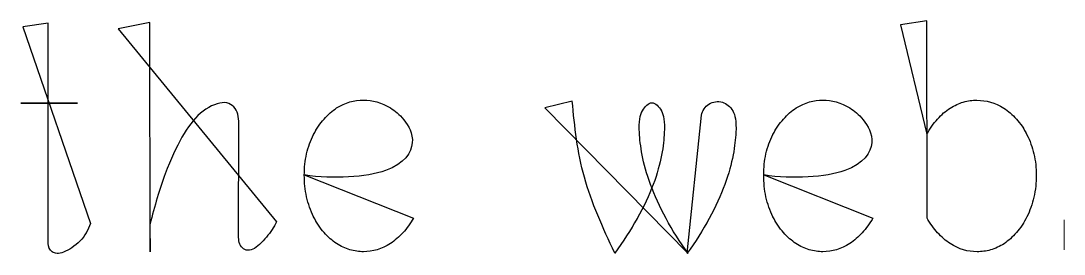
# Model space of a CAD drawing. Header units: centimetres. Extents: x -10 to 10, y -7.3 to 7.3.
# Drawn here: x -3.348 to -2.071, y 6.654 to 6.939 of the extents above; entities that cross this region are included whole.
import ezdxf

# ---------------------------------------------------------------- set-up
doc = ezdxf.new("R2010")
doc.units = ezdxf.units.CM
doc.header["$MEASUREMENT"] = 0
doc.layers.add('Layer 1', color=7, linetype='Continuous')

msp = doc.modelspace()

# ---------------------------------------------------------------- linework, layer by layer
at = {"layer": 'Layer 1', "color": 7}
for points, knots in [([(-3.22907, 6.92907), (-3.22907, 6.92907), (-3.1902, 6.93688), (-3.1902, 6.93688), (-3.1902, 6.93688), (-3.1902, 6.93688), (-3.19001, 6.65647), (-3.19001, 6.65647), (-3.19001, 6.65647), (-3.19001, 6.65647), (-3.1902, 6.68999), (-3.1902, 6.68999), (-3.1902, 6.68999), (-3.18467, 6.71208), (-3.17819, 6.73381), (-3.17152, 6.75172), (-3.17152, 6.75172), (-3.16485, 6.76982), (-3.158, 6.78411), (-3.15112, 6.79649), (-3.15112, 6.79649), (-3.14406, 6.80869), (-3.13702, 6.8184), (-3.12845, 6.82583), (-3.12845, 6.82583), (-3.11988, 6.83305), (-3.10961, 6.83803), (-3.10178, 6.83879), (-3.10178, 6.83879), (-3.09379, 6.83937), (-3.08826, 6.83575), (-3.08463, 6.82966), (-3.08463, 6.82966), (-3.08138, 6.82357), (-3.08138, 6.815), (-3.08138, 6.80699), (-3.08138, 6.80699), (-3.08138, 6.80699), (-3.08178, 6.6784), (-3.08178, 6.6784), (-3.08178, 6.6784), (-3.08178, 6.67268), (-3.08159, 6.66639), (-3.07834, 6.66239), (-3.07834, 6.66239), (-3.07511, 6.65858), (-3.06995, 6.65707), (-3.06445, 6.65953), (-3.06445, 6.65953), (-3.05892, 6.66181), (-3.05283, 6.66829), (-3.04768, 6.6744), (-3.04768, 6.6744), (-3.04253, 6.68051), (-3.03853, 6.6866), (-3.03511, 6.69308), (-3.03511, 6.69308), (-3.03511, 6.69308), (-3.22907, 6.92907), (-3.22907, 6.92907)], [0, 0, 0, 0, 0.0625, 0.0625, 0.0625, 0.0625, 0.125, 0.125, 0.125, 0.125, 0.1875, 0.1875, 0.1875, 0.1875, 0.25, 0.25, 0.25, 0.25, 0.3125, 0.3125, 0.3125, 0.3125, 0.375, 0.375, 0.375, 0.375, 0.4375, 0.4375, 0.4375, 0.4375, 0.5, 0.5, 0.5, 0.5, 0.5625, 0.5625, 0.5625, 0.5625, 0.625, 0.625, 0.625, 0.625, 0.6875, 0.6875, 0.6875, 0.6875, 0.75, 0.75, 0.75, 0.75, 0.8125, 0.8125, 0.8125, 0.8125, 0.875, 0.875, 0.875, 0.875, 1, 1, 1, 1]), ([(-2.27125, 6.93404), (-2.27125, 6.93404), (-2.23886, 6.9388), (-2.23886, 6.9388), (-2.23886, 6.9388), (-2.23886, 6.9388), (-2.23867, 6.69745), (-2.23867, 6.69745), (-2.23867, 6.69745), (-2.23505, 6.69097), (-2.23047, 6.68488), (-2.22571, 6.67972), (-2.22571, 6.67972), (-2.22113, 6.67459), (-2.216, 6.67001), (-2.21047, 6.66638), (-2.21047, 6.66638), (-2.19981, 6.65953), (-2.18856, 6.65646), (-2.1775, 6.65646), (-2.1775, 6.65646), (-2.172, 6.65646), (-2.16647, 6.65723), (-2.16094, 6.65874), (-2.16094, 6.65874), (-2.15522, 6.66046), (-2.14991, 6.66292), (-2.14438, 6.66636), (-2.14438, 6.66636), (-2.13904, 6.66998), (-2.13409, 6.67435), (-2.12933, 6.67988), (-2.12933, 6.67988), (-2.12436, 6.6852), (-2.11999, 6.69189), (-2.11637, 6.6993), (-2.11637, 6.6993), (-2.11275, 6.70652), (-2.11007, 6.71473), (-2.1078, 6.7233), (-2.1078, 6.7233), (-2.10589, 6.73206), (-2.10494, 6.741), (-2.10494, 6.75016), (-2.10494, 6.75016), (-2.10494, 6.75892), (-2.10589, 6.76768), (-2.1078, 6.77606), (-2.1078, 6.77606), (-2.11008, 6.78426), (-2.11256, 6.79244), (-2.11637, 6.79948), (-2.11637, 6.79948), (-2.11999, 6.80691), (-2.12436, 6.8134), (-2.12933, 6.81872), (-2.12933, 6.81872), (-2.13409, 6.82425), (-2.13925, 6.82862), (-2.14457, 6.83206), (-2.14457, 6.83206), (-2.15523, 6.83891), (-2.16666, 6.84177), (-2.17754, 6.84177), (-2.17754, 6.84177), (-2.18307, 6.84177), (-2.1886, 6.84121), (-2.19431, 6.83949), (-2.19431, 6.83949), (-2.19965, 6.83796), (-2.20516, 6.83549), (-2.2105, 6.83206), (-2.2105, 6.83206), (-2.21584, 6.82863), (-2.22116, 6.82425), (-2.22574, 6.81872), (-2.22574, 6.81872), (-2.23069, 6.81356), (-2.23527, 6.8071), (-2.23889, 6.80025), (-2.23889, 6.80025), (-2.23889, 6.80025), (-2.27125, 6.93404), (-2.27125, 6.93404)], [0, 0, 0, 0, 0.0454545, 0.0454545, 0.0454545, 0.0454545, 0.0909091, 0.0909091, 0.0909091, 0.0909091, 0.1363636, 0.1363636, 0.1363636, 0.1363636, 0.1818182, 0.1818182, 0.1818182, 0.1818182, 0.2272727, 0.2272727, 0.2272727, 0.2272727, 0.2727273, 0.2727273, 0.2727273, 0.2727273, 0.3181818, 0.3181818, 0.3181818, 0.3181818, 0.3636364, 0.3636364, 0.3636364, 0.3636364, 0.4090909, 0.4090909, 0.4090909, 0.4090909, 0.4545455, 0.4545455, 0.4545455, 0.4545455, 0.5, 0.5, 0.5, 0.5, 0.5454545, 0.5454545, 0.5454545, 0.5454545, 0.5909091, 0.5909091, 0.5909091, 0.5909091, 0.6363636, 0.6363636, 0.6363636, 0.6363636, 0.6818182, 0.6818182, 0.6818182, 0.6818182, 0.7272727, 0.7272727, 0.7272727, 0.7272727, 0.7727273, 0.7727273, 0.7727273, 0.7727273, 0.8181818, 0.8181818, 0.8181818, 0.8181818, 0.8636364, 0.8636364, 0.8636364, 0.8636364, 0.9090909, 0.9090909, 0.9090909, 0.9090909, 1, 1, 1, 1]), ([(-3.34604, 6.93155), (-3.34604, 6.93155), (-3.31479, 6.93613), (-3.31479, 6.93613), (-3.31479, 6.93613), (-3.31479, 6.93613), (-3.31479, 6.83802), (-3.31479, 6.83802), (-3.31479, 6.83802), (-3.31479, 6.83802), (-3.27897, 6.83802), (-3.27897, 6.83802), (-3.27897, 6.83802), (-3.27897, 6.83802), (-3.34832, 6.83802), (-3.34832, 6.83802), (-3.34832, 6.83802), (-3.34832, 6.83802), (-3.31479, 6.83802), (-3.31479, 6.83802), (-3.31479, 6.83802), (-3.31479, 6.83802), (-3.31479, 6.66638), (-3.31479, 6.66638), (-3.31479, 6.66638), (-3.31479, 6.66257), (-3.31326, 6.65876), (-3.31003, 6.65646), (-3.31003, 6.65646), (-3.3068, 6.65416), (-3.30204, 6.6536), (-3.29593, 6.65609), (-3.29593, 6.65609), (-3.28963, 6.65837), (-3.28201, 6.66352), (-3.27593, 6.66961), (-3.27593, 6.66961), (-3.26984, 6.67591), (-3.26585, 6.68313), (-3.26299, 6.69094), (-3.26299, 6.69094), (-3.26299, 6.69094), (-3.34604, 6.93155), (-3.34604, 6.93155)], [0, 0, 0, 0, 0.0833333, 0.0833333, 0.0833333, 0.0833333, 0.1666667, 0.1666667, 0.1666667, 0.1666667, 0.25, 0.25, 0.25, 0.25, 0.3333333, 0.3333333, 0.3333333, 0.3333333, 0.4166667, 0.4166667, 0.4166667, 0.4166667, 0.5, 0.5, 0.5, 0.5, 0.5833333, 0.5833333, 0.5833333, 0.5833333, 0.6666667, 0.6666667, 0.6666667, 0.6666667, 0.75, 0.75, 0.75, 0.75, 0.8333333, 0.8333333, 0.8333333, 0.8333333, 1, 1, 1, 1]), ([(-3.34604, 6.93155), (-3.34604, 6.93155), (-3.34604, 6.93155), (-3.34604, 6.93155), (-3.34604, 6.93155), (-3.34604, 6.93155), (-3.34604, 6.93155), (-3.34604, 6.93155)], [0, 0, 0, 0, 0.3333333, 0.3333333, 0.3333333, 0.3333333, 1, 1, 1, 1]), ([(-3.22907, 6.92907), (-3.22907, 6.92907), (-3.22907, 6.92907), (-3.22907, 6.92907), (-3.22907, 6.92907), (-3.22907, 6.92907), (-3.22907, 6.92907), (-3.22907, 6.92907)], [0, 0, 0, 0, 0.3333333, 0.3333333, 0.3333333, 0.3333333, 1, 1, 1, 1]), ([(-2.27125, 6.93404), (-2.27125, 6.93404), (-2.27125, 6.93404), (-2.27125, 6.93404), (-2.27125, 6.93404), (-2.27125, 6.93404), (-2.27125, 6.93404), (-2.27125, 6.93404)], [0, 0, 0, 0, 0.3333333, 0.3333333, 0.3333333, 0.3333333, 1, 1, 1, 1]), ([(-3.00123, 6.75039), (-2.96522, 6.74486), (-2.92561, 6.74753), (-2.9018, 6.75592), (-2.9018, 6.75592), (-2.87817, 6.76412), (-2.87018, 6.77783), (-2.86904, 6.78963), (-2.86904, 6.78963), (-2.8679, 6.80125), (-2.8738, 6.81077), (-2.87933, 6.81783), (-2.87933, 6.81783), (-2.88486, 6.82468), (-2.89036, 6.82889), (-2.89571, 6.8323), (-2.89571, 6.8323), (-2.90677, 6.83897), (-2.9178, 6.84201), (-2.92886, 6.84201), (-2.92886, 6.84201), (-2.93992, 6.84201), (-2.95095, 6.83897), (-2.96162, 6.8323), (-2.96162, 6.8323), (-2.96696, 6.82868), (-2.9721, 6.82431), (-2.97705, 6.81878), (-2.97705, 6.81878), (-2.982, 6.81344), (-2.98618, 6.80695), (-2.98999, 6.79973), (-2.98999, 6.79973), (-2.99361, 6.79267), (-2.99647, 6.78468), (-2.99838, 6.7761), (-2.99838, 6.7761), (-3.00029, 6.7679), (-3.00124, 6.75914), (-3.00124, 6.7502), (-3.00124, 6.7502), (-3.00124, 6.74126), (-3.00029, 6.73229), (-2.99838, 6.72353), (-2.99838, 6.72353), (-2.99647, 6.71496), (-2.99362, 6.70676), (-2.98999, 6.69935), (-2.98999, 6.69935), (-2.98618, 6.69192), (-2.982, 6.68543), (-2.97705, 6.67993), (-2.97705, 6.67993), (-2.97229, 6.6744), (-2.96713, 6.67001), (-2.96181, 6.66659), (-2.96181, 6.66659), (-2.95647, 6.66297), (-2.95094, 6.66069), (-2.94543, 6.65897), (-2.94543, 6.65897), (-2.9399, 6.65744), (-2.93419, 6.65648), (-2.92887, 6.65648), (-2.92887, 6.65648), (-2.91763, 6.65648), (-2.90638, 6.65973), (-2.89572, 6.66659), (-2.89572, 6.66659), (-2.89038, 6.67003), (-2.88543, 6.67458), (-2.88048, 6.67974), (-2.88048, 6.67974), (-2.87572, 6.68508), (-2.87133, 6.69117), (-2.86752, 6.69765), (-2.86752, 6.69765), (-2.86752, 6.69765), (-3.00123, 6.75039), (-3.00123, 6.75039)], [0, 0, 0, 0, 0.047619, 0.047619, 0.047619, 0.047619, 0.0952381, 0.0952381, 0.0952381, 0.0952381, 0.1428571, 0.1428571, 0.1428571, 0.1428571, 0.1904762, 0.1904762, 0.1904762, 0.1904762, 0.2380952, 0.2380952, 0.2380952, 0.2380952, 0.2857143, 0.2857143, 0.2857143, 0.2857143, 0.3333333, 0.3333333, 0.3333333, 0.3333333, 0.3809524, 0.3809524, 0.3809524, 0.3809524, 0.4285714, 0.4285714, 0.4285714, 0.4285714, 0.4761905, 0.4761905, 0.4761905, 0.4761905, 0.5238095, 0.5238095, 0.5238095, 0.5238095, 0.5714286, 0.5714286, 0.5714286, 0.5714286, 0.6190476, 0.6190476, 0.6190476, 0.6190476, 0.6666667, 0.6666667, 0.6666667, 0.6666667, 0.7142857, 0.7142857, 0.7142857, 0.7142857, 0.7619048, 0.7619048, 0.7619048, 0.7619048, 0.8095238, 0.8095238, 0.8095238, 0.8095238, 0.8571429, 0.8571429, 0.8571429, 0.8571429, 0.9047619, 0.9047619, 0.9047619, 0.9047619, 1, 1, 1, 1]), ([(-2.70691, 6.83249), (-2.70691, 6.83249), (-2.6732, 6.84069), (-2.6732, 6.84069), (-2.6732, 6.84069), (-2.67016, 6.80963), (-2.66693, 6.77841), (-2.65833, 6.74753), (-2.65833, 6.74753), (-2.64957, 6.71668), (-2.63566, 6.6858), (-2.62118, 6.65495), (-2.62118, 6.65495), (-2.60078, 6.6822), (-2.58403, 6.71247), (-2.57393, 6.73877), (-2.57393, 6.73877), (-2.56401, 6.76507), (-2.56118, 6.78735), (-2.56041, 6.80182), (-2.56041, 6.80182), (-2.55964, 6.81648), (-2.56118, 6.82333), (-2.56403, 6.82868), (-2.56403, 6.82868), (-2.56689, 6.83421), (-2.57125, 6.8386), (-2.57565, 6.8386), (-2.57565, 6.8386), (-2.57983, 6.8386), (-2.58422, 6.83421), (-2.58727, 6.82868), (-2.58727, 6.82868), (-2.59013, 6.82334), (-2.59166, 6.81648), (-2.59089, 6.80182), (-2.59089, 6.80182), (-2.59012, 6.78735), (-2.58708, 6.76504), (-2.57737, 6.73877), (-2.57737, 6.73877), (-2.56766, 6.71229), (-2.55147, 6.68199), (-2.53128, 6.65439), (-2.53128, 6.65439), (-2.53128, 6.65439), (-2.70691, 6.83249), (-2.70691, 6.83249)], [0, 0, 0, 0, 0.0769231, 0.0769231, 0.0769231, 0.0769231, 0.1538462, 0.1538462, 0.1538462, 0.1538462, 0.2307692, 0.2307692, 0.2307692, 0.2307692, 0.3076923, 0.3076923, 0.3076923, 0.3076923, 0.3846154, 0.3846154, 0.3846154, 0.3846154, 0.4615385, 0.4615385, 0.4615385, 0.4615385, 0.5384615, 0.5384615, 0.5384615, 0.5384615, 0.6153846, 0.6153846, 0.6153846, 0.6153846, 0.6923077, 0.6923077, 0.6923077, 0.6923077, 0.7692308, 0.7692308, 0.7692308, 0.7692308, 0.8461538, 0.8461538, 0.8461538, 0.8461538, 1, 1, 1, 1]), ([(-2.53223, 6.65456), (-2.5126, 6.68218), (-2.49603, 6.71248), (-2.48632, 6.73875), (-2.48632, 6.73875), (-2.47661, 6.76502), (-2.47357, 6.78751), (-2.4728, 6.8022), (-2.4728, 6.8022), (-2.47203, 6.81667), (-2.47357, 6.82353), (-2.47661, 6.82868), (-2.47661, 6.82868), (-2.47947, 6.83402), (-2.48404, 6.83783), (-2.48936, 6.83953), (-2.48936, 6.83953), (-2.4947, 6.84088), (-2.50098, 6.84011), (-2.50574, 6.83704), (-2.50574, 6.83704), (-2.5105, 6.83397), (-2.51394, 6.82905), (-2.51508, 6.82352), (-2.51508, 6.82352), (-2.51508, 6.82352), (-2.53223, 6.65456), (-2.53223, 6.65456)], [0, 0, 0, 0, 0.125, 0.125, 0.125, 0.125, 0.25, 0.25, 0.25, 0.25, 0.375, 0.375, 0.375, 0.375, 0.5, 0.5, 0.5, 0.5, 0.625, 0.625, 0.625, 0.625, 0.75, 0.75, 0.75, 0.75, 1, 1, 1, 1]), ([(-2.4387, 6.75039), (-2.40269, 6.74486), (-2.36308, 6.74753), (-2.33945, 6.75592), (-2.33945, 6.75592), (-2.31564, 6.76412), (-2.30765, 6.77783), (-2.30648, 6.78963), (-2.30648, 6.78963), (-2.30534, 6.80125), (-2.31106, 6.81077), (-2.31696, 6.81783), (-2.31696, 6.81783), (-2.3223, 6.82468), (-2.32783, 6.82889), (-2.33315, 6.8323), (-2.33315, 6.8323), (-2.34421, 6.83897), (-2.35545, 6.84201), (-2.3663, 6.84201), (-2.3663, 6.84201), (-2.37717, 6.84201), (-2.38839, 6.83897), (-2.39906, 6.8323), (-2.39906, 6.8323), (-2.4044, 6.82868), (-2.40954, 6.82431), (-2.41449, 6.81878), (-2.41449, 6.81878), (-2.41925, 6.81344), (-2.42364, 6.80695), (-2.42745, 6.79973), (-2.42745, 6.79973), (-2.43107, 6.79267), (-2.43393, 6.78468), (-2.43602, 6.7761), (-2.43602, 6.7761), (-2.43774, 6.7679), (-2.43869, 6.75914), (-2.43869, 6.7502), (-2.43869, 6.7502), (-2.43869, 6.74126), (-2.43774, 6.73229), (-2.43602, 6.72353), (-2.43602, 6.72353), (-2.43393, 6.71496), (-2.43107, 6.70676), (-2.42745, 6.69935), (-2.42745, 6.69935), (-2.42364, 6.69192), (-2.41925, 6.68543), (-2.41449, 6.67993), (-2.41449, 6.67993), (-2.40991, 6.6744), (-2.40457, 6.67001), (-2.39925, 6.66659), (-2.39925, 6.66659), (-2.39391, 6.66297), (-2.3884, 6.66069), (-2.38306, 6.65897), (-2.38306, 6.65897), (-2.37734, 6.65744), (-2.37163, 6.65648), (-2.36629, 6.65648), (-2.36629, 6.65648), (-2.35505, 6.65648), (-2.34401, 6.65973), (-2.33314, 6.66659), (-2.33314, 6.66659), (-2.32782, 6.67003), (-2.32266, 6.67458), (-2.31811, 6.67974), (-2.31811, 6.67974), (-2.31335, 6.68508), (-2.30896, 6.69117), (-2.30496, 6.69765), (-2.30496, 6.69765), (-2.30496, 6.69765), (-2.4387, 6.75039), (-2.4387, 6.75039)], [0, 0, 0, 0, 0.047619, 0.047619, 0.047619, 0.047619, 0.0952381, 0.0952381, 0.0952381, 0.0952381, 0.1428571, 0.1428571, 0.1428571, 0.1428571, 0.1904762, 0.1904762, 0.1904762, 0.1904762, 0.2380952, 0.2380952, 0.2380952, 0.2380952, 0.2857143, 0.2857143, 0.2857143, 0.2857143, 0.3333333, 0.3333333, 0.3333333, 0.3333333, 0.3809524, 0.3809524, 0.3809524, 0.3809524, 0.4285714, 0.4285714, 0.4285714, 0.4285714, 0.4761905, 0.4761905, 0.4761905, 0.4761905, 0.5238095, 0.5238095, 0.5238095, 0.5238095, 0.5714286, 0.5714286, 0.5714286, 0.5714286, 0.6190476, 0.6190476, 0.6190476, 0.6190476, 0.6666667, 0.6666667, 0.6666667, 0.6666667, 0.7142857, 0.7142857, 0.7142857, 0.7142857, 0.7619048, 0.7619048, 0.7619048, 0.7619048, 0.8095238, 0.8095238, 0.8095238, 0.8095238, 0.8571429, 0.8571429, 0.8571429, 0.8571429, 0.9047619, 0.9047619, 0.9047619, 0.9047619, 1, 1, 1, 1]), ([(-2.70691, 6.83249), (-2.70691, 6.83249), (-2.70691, 6.83249), (-2.70691, 6.83249), (-2.70691, 6.83249), (-2.70691, 6.83249), (-2.70691, 6.83249), (-2.70691, 6.83249)], [0, 0, 0, 0, 0.3333333, 0.3333333, 0.3333333, 0.3333333, 1, 1, 1, 1]), ([(-3.00123, 6.75039), (-3.00123, 6.75039), (-3.00123, 6.75039), (-3.00123, 6.75039), (-3.00123, 6.75039), (-3.00123, 6.75039), (-3.00123, 6.75039), (-3.00123, 6.75039)], [0, 0, 0, 0, 0.3333333, 0.3333333, 0.3333333, 0.3333333, 1, 1, 1, 1]), ([(-2.4387, 6.75039), (-2.4387, 6.75039), (-2.4387, 6.75039), (-2.4387, 6.75039), (-2.4387, 6.75039), (-2.4387, 6.75039), (-2.4387, 6.75039), (-2.4387, 6.75039)], [0, 0, 0, 0, 0.3333333, 0.3333333, 0.3333333, 0.3333333, 1, 1, 1, 1]), ([(-2.53223, 6.65456), (-2.53223, 6.65456), (-2.53223, 6.65456), (-2.53223, 6.65456), (-2.53223, 6.65456), (-2.53223, 6.65456), (-2.53223, 6.65456), (-2.53223, 6.65456)], [0, 0, 0, 0, 0.3333333, 0.3333333, 0.3333333, 0.3333333, 1, 1, 1, 1])]:
    msp.add_open_spline(points, degree=3, knots=knots, dxfattribs=at)
at = {"layer": 'Layer 1', "lineweight": 0}
for points, knots in [([(-3.22907, 6.92907), (-3.22907, 6.92907), (-3.1902, 6.93688), (-3.1902, 6.93688), (-3.1902, 6.93688), (-3.1902, 6.93688), (-3.19001, 6.65647), (-3.19001, 6.65647), (-3.19001, 6.65647), (-3.19001, 6.65647), (-3.1902, 6.68999), (-3.1902, 6.68999), (-3.1902, 6.68999), (-3.18467, 6.71208), (-3.17819, 6.73381), (-3.17152, 6.75172), (-3.17152, 6.75172), (-3.16485, 6.76982), (-3.158, 6.78411), (-3.15112, 6.79649), (-3.15112, 6.79649), (-3.14406, 6.80869), (-3.13702, 6.8184), (-3.12845, 6.82583), (-3.12845, 6.82583), (-3.11988, 6.83305), (-3.10961, 6.83803), (-3.10178, 6.83879), (-3.10178, 6.83879), (-3.09379, 6.83937), (-3.08826, 6.83575), (-3.08463, 6.82966), (-3.08463, 6.82966), (-3.08138, 6.82357), (-3.08138, 6.815), (-3.08138, 6.80699), (-3.08138, 6.80699), (-3.08138, 6.80699), (-3.08178, 6.6784), (-3.08178, 6.6784), (-3.08178, 6.6784), (-3.08178, 6.67268), (-3.08159, 6.66639), (-3.07834, 6.66239), (-3.07834, 6.66239), (-3.07511, 6.65858), (-3.06995, 6.65707), (-3.06445, 6.65953), (-3.06445, 6.65953), (-3.05892, 6.66181), (-3.05283, 6.66829), (-3.04768, 6.6744), (-3.04768, 6.6744), (-3.04253, 6.68051), (-3.03853, 6.6866), (-3.03511, 6.69308)], [0, 0, 0, 0, 0.0666667, 0.0666667, 0.0666667, 0.0666667, 0.1333333, 0.1333333, 0.1333333, 0.1333333, 0.2, 0.2, 0.2, 0.2, 0.2666667, 0.2666667, 0.2666667, 0.2666667, 0.3333333, 0.3333333, 0.3333333, 0.3333333, 0.4, 0.4, 0.4, 0.4, 0.4666667, 0.4666667, 0.4666667, 0.4666667, 0.5333333, 0.5333333, 0.5333333, 0.5333333, 0.6, 0.6, 0.6, 0.6, 0.6666667, 0.6666667, 0.6666667, 0.6666667, 0.7333333, 0.7333333, 0.7333333, 0.7333333, 0.8, 0.8, 0.8, 0.8, 0.8666667, 0.8666667, 0.8666667, 0.8666667, 1, 1, 1, 1]), ([(-2.27125, 6.93404), (-2.27125, 6.93404), (-2.23886, 6.9388), (-2.23886, 6.9388), (-2.23886, 6.9388), (-2.23886, 6.9388), (-2.23867, 6.69745), (-2.23867, 6.69745), (-2.23867, 6.69745), (-2.23505, 6.69097), (-2.23047, 6.68488), (-2.22571, 6.67972), (-2.22571, 6.67972), (-2.22113, 6.67459), (-2.216, 6.67001), (-2.21047, 6.66638), (-2.21047, 6.66638), (-2.19981, 6.65953), (-2.18856, 6.65646), (-2.1775, 6.65646), (-2.1775, 6.65646), (-2.172, 6.65646), (-2.16647, 6.65723), (-2.16094, 6.65874), (-2.16094, 6.65874), (-2.15522, 6.66046), (-2.14991, 6.66292), (-2.14438, 6.66636), (-2.14438, 6.66636), (-2.13904, 6.66998), (-2.13409, 6.67435), (-2.12933, 6.67988), (-2.12933, 6.67988), (-2.12436, 6.6852), (-2.11999, 6.69189), (-2.11637, 6.6993), (-2.11637, 6.6993), (-2.11275, 6.70652), (-2.11007, 6.71473), (-2.1078, 6.7233), (-2.1078, 6.7233), (-2.10589, 6.73206), (-2.10494, 6.741), (-2.10494, 6.75016), (-2.10494, 6.75016), (-2.10494, 6.75892), (-2.10589, 6.76768), (-2.1078, 6.77606), (-2.1078, 6.77606), (-2.11008, 6.78426), (-2.11256, 6.79244), (-2.11637, 6.79948), (-2.11637, 6.79948), (-2.11999, 6.80691), (-2.12436, 6.8134), (-2.12933, 6.81872), (-2.12933, 6.81872), (-2.13409, 6.82425), (-2.13925, 6.82862), (-2.14457, 6.83206), (-2.14457, 6.83206), (-2.15523, 6.83891), (-2.16666, 6.84177), (-2.17754, 6.84177), (-2.17754, 6.84177), (-2.18307, 6.84177), (-2.1886, 6.84121), (-2.19431, 6.83949), (-2.19431, 6.83949), (-2.19965, 6.83796), (-2.20516, 6.83549), (-2.2105, 6.83206), (-2.2105, 6.83206), (-2.21584, 6.82863), (-2.22116, 6.82425), (-2.22574, 6.81872), (-2.22574, 6.81872), (-2.23069, 6.81356), (-2.23527, 6.8071), (-2.23889, 6.80025)], [0, 0, 0, 0, 0.047619, 0.047619, 0.047619, 0.047619, 0.0952381, 0.0952381, 0.0952381, 0.0952381, 0.1428571, 0.1428571, 0.1428571, 0.1428571, 0.1904762, 0.1904762, 0.1904762, 0.1904762, 0.2380952, 0.2380952, 0.2380952, 0.2380952, 0.2857143, 0.2857143, 0.2857143, 0.2857143, 0.3333333, 0.3333333, 0.3333333, 0.3333333, 0.3809524, 0.3809524, 0.3809524, 0.3809524, 0.4285714, 0.4285714, 0.4285714, 0.4285714, 0.4761905, 0.4761905, 0.4761905, 0.4761905, 0.5238095, 0.5238095, 0.5238095, 0.5238095, 0.5714286, 0.5714286, 0.5714286, 0.5714286, 0.6190476, 0.6190476, 0.6190476, 0.6190476, 0.6666667, 0.6666667, 0.6666667, 0.6666667, 0.7142857, 0.7142857, 0.7142857, 0.7142857, 0.7619048, 0.7619048, 0.7619048, 0.7619048, 0.8095238, 0.8095238, 0.8095238, 0.8095238, 0.8571429, 0.8571429, 0.8571429, 0.8571429, 0.9047619, 0.9047619, 0.9047619, 0.9047619, 1, 1, 1, 1]), ([(-3.34604, 6.93155), (-3.34604, 6.93155), (-3.31479, 6.93613), (-3.31479, 6.93613), (-3.31479, 6.93613), (-3.31479, 6.93613), (-3.31479, 6.83802), (-3.31479, 6.83802), (-3.31479, 6.83802), (-3.31479, 6.83802), (-3.27897, 6.83802), (-3.27897, 6.83802), (-3.27897, 6.83802), (-3.27897, 6.83802), (-3.34832, 6.83802), (-3.34832, 6.83802), (-3.34832, 6.83802), (-3.34832, 6.83802), (-3.31479, 6.83802), (-3.31479, 6.83802), (-3.31479, 6.83802), (-3.31479, 6.83802), (-3.31479, 6.66638), (-3.31479, 6.66638), (-3.31479, 6.66638), (-3.31479, 6.66257), (-3.31326, 6.65876), (-3.31003, 6.65646), (-3.31003, 6.65646), (-3.3068, 6.65416), (-3.30204, 6.6536), (-3.29593, 6.65609), (-3.29593, 6.65609), (-3.28963, 6.65837), (-3.28201, 6.66352), (-3.27593, 6.66961), (-3.27593, 6.66961), (-3.26984, 6.67591), (-3.26585, 6.68313), (-3.26299, 6.69094)], [0, 0, 0, 0, 0.0909091, 0.0909091, 0.0909091, 0.0909091, 0.1818182, 0.1818182, 0.1818182, 0.1818182, 0.2727273, 0.2727273, 0.2727273, 0.2727273, 0.3636364, 0.3636364, 0.3636364, 0.3636364, 0.4545455, 0.4545455, 0.4545455, 0.4545455, 0.5454545, 0.5454545, 0.5454545, 0.5454545, 0.6363636, 0.6363636, 0.6363636, 0.6363636, 0.7272727, 0.7272727, 0.7272727, 0.7272727, 0.8181818, 0.8181818, 0.8181818, 0.8181818, 1, 1, 1, 1]), ([(-3.34604, 6.93155), (-3.34604, 6.93155), (-3.34604, 6.93155), (-3.34604, 6.93155), (-3.34604, 6.93155), (-3.34604, 6.93155), (-3.34604, 6.93155), (-3.34604, 6.93155)], [0, 0, 0, 0, 0.3333333, 0.3333333, 0.3333333, 0.3333333, 1, 1, 1, 1]), ([(-3.22907, 6.92907), (-3.22907, 6.92907), (-3.22907, 6.92907), (-3.22907, 6.92907), (-3.22907, 6.92907), (-3.22907, 6.92907), (-3.22907, 6.92907), (-3.22907, 6.92907)], [0, 0, 0, 0, 0.3333333, 0.3333333, 0.3333333, 0.3333333, 1, 1, 1, 1]), ([(-2.27125, 6.93404), (-2.27125, 6.93404), (-2.27125, 6.93404), (-2.27125, 6.93404), (-2.27125, 6.93404), (-2.27125, 6.93404), (-2.27125, 6.93404), (-2.27125, 6.93404)], [0, 0, 0, 0, 0.3333333, 0.3333333, 0.3333333, 0.3333333, 1, 1, 1, 1]), ([(-3.00123, 6.75039), (-2.96522, 6.74486), (-2.92561, 6.74753), (-2.9018, 6.75592), (-2.9018, 6.75592), (-2.87817, 6.76412), (-2.87018, 6.77783), (-2.86904, 6.78963), (-2.86904, 6.78963), (-2.8679, 6.80125), (-2.8738, 6.81077), (-2.87933, 6.81783), (-2.87933, 6.81783), (-2.88486, 6.82468), (-2.89036, 6.82889), (-2.89571, 6.8323), (-2.89571, 6.8323), (-2.90677, 6.83897), (-2.9178, 6.84201), (-2.92886, 6.84201), (-2.92886, 6.84201), (-2.93992, 6.84201), (-2.95095, 6.83897), (-2.96162, 6.8323), (-2.96162, 6.8323), (-2.96696, 6.82868), (-2.9721, 6.82431), (-2.97705, 6.81878), (-2.97705, 6.81878), (-2.982, 6.81344), (-2.98618, 6.80695), (-2.98999, 6.79973), (-2.98999, 6.79973), (-2.99361, 6.79267), (-2.99647, 6.78468), (-2.99838, 6.7761), (-2.99838, 6.7761), (-3.00029, 6.7679), (-3.00124, 6.75914), (-3.00124, 6.7502), (-3.00124, 6.7502), (-3.00124, 6.74126), (-3.00029, 6.73229), (-2.99838, 6.72353), (-2.99838, 6.72353), (-2.99647, 6.71496), (-2.99362, 6.70676), (-2.98999, 6.69935), (-2.98999, 6.69935), (-2.98618, 6.69192), (-2.982, 6.68543), (-2.97705, 6.67993), (-2.97705, 6.67993), (-2.97229, 6.6744), (-2.96713, 6.67001), (-2.96181, 6.66659), (-2.96181, 6.66659), (-2.95647, 6.66297), (-2.95094, 6.66069), (-2.94543, 6.65897), (-2.94543, 6.65897), (-2.9399, 6.65744), (-2.93419, 6.65648), (-2.92887, 6.65648), (-2.92887, 6.65648), (-2.91763, 6.65648), (-2.90638, 6.65973), (-2.89572, 6.66659), (-2.89572, 6.66659), (-2.89038, 6.67003), (-2.88543, 6.67458), (-2.88048, 6.67974), (-2.88048, 6.67974), (-2.87572, 6.68508), (-2.87133, 6.69117), (-2.86752, 6.69765)], [0, 0, 0, 0, 0.05, 0.05, 0.05, 0.05, 0.1, 0.1, 0.1, 0.1, 0.15, 0.15, 0.15, 0.15, 0.2, 0.2, 0.2, 0.2, 0.25, 0.25, 0.25, 0.25, 0.3, 0.3, 0.3, 0.3, 0.35, 0.35, 0.35, 0.35, 0.4, 0.4, 0.4, 0.4, 0.45, 0.45, 0.45, 0.45, 0.5, 0.5, 0.5, 0.5, 0.55, 0.55, 0.55, 0.55, 0.6, 0.6, 0.6, 0.6, 0.65, 0.65, 0.65, 0.65, 0.7, 0.7, 0.7, 0.7, 0.75, 0.75, 0.75, 0.75, 0.8, 0.8, 0.8, 0.8, 0.85, 0.85, 0.85, 0.85, 0.9, 0.9, 0.9, 0.9, 1, 1, 1, 1]), ([(-2.70691, 6.83249), (-2.70691, 6.83249), (-2.6732, 6.84069), (-2.6732, 6.84069), (-2.6732, 6.84069), (-2.67016, 6.80963), (-2.66693, 6.77841), (-2.65833, 6.74753), (-2.65833, 6.74753), (-2.64957, 6.71668), (-2.63566, 6.6858), (-2.62118, 6.65495), (-2.62118, 6.65495), (-2.60078, 6.6822), (-2.58403, 6.71247), (-2.57393, 6.73877), (-2.57393, 6.73877), (-2.56401, 6.76507), (-2.56118, 6.78735), (-2.56041, 6.80182), (-2.56041, 6.80182), (-2.55964, 6.81648), (-2.56118, 6.82333), (-2.56403, 6.82868), (-2.56403, 6.82868), (-2.56689, 6.83421), (-2.57125, 6.8386), (-2.57565, 6.8386), (-2.57565, 6.8386), (-2.57983, 6.8386), (-2.58422, 6.83421), (-2.58727, 6.82868), (-2.58727, 6.82868), (-2.59013, 6.82334), (-2.59166, 6.81648), (-2.59089, 6.80182), (-2.59089, 6.80182), (-2.59012, 6.78735), (-2.58708, 6.76504), (-2.57737, 6.73877), (-2.57737, 6.73877), (-2.56766, 6.71229), (-2.55147, 6.68199), (-2.53128, 6.65439)], [0, 0, 0, 0, 0.0833333, 0.0833333, 0.0833333, 0.0833333, 0.1666667, 0.1666667, 0.1666667, 0.1666667, 0.25, 0.25, 0.25, 0.25, 0.3333333, 0.3333333, 0.3333333, 0.3333333, 0.4166667, 0.4166667, 0.4166667, 0.4166667, 0.5, 0.5, 0.5, 0.5, 0.5833333, 0.5833333, 0.5833333, 0.5833333, 0.6666667, 0.6666667, 0.6666667, 0.6666667, 0.75, 0.75, 0.75, 0.75, 0.8333333, 0.8333333, 0.8333333, 0.8333333, 1, 1, 1, 1]), ([(-2.53223, 6.65456), (-2.5126, 6.68218), (-2.49603, 6.71248), (-2.48632, 6.73875), (-2.48632, 6.73875), (-2.47661, 6.76502), (-2.47357, 6.78751), (-2.4728, 6.8022), (-2.4728, 6.8022), (-2.47203, 6.81667), (-2.47357, 6.82353), (-2.47661, 6.82868), (-2.47661, 6.82868), (-2.47947, 6.83402), (-2.48404, 6.83783), (-2.48936, 6.83953), (-2.48936, 6.83953), (-2.4947, 6.84088), (-2.50098, 6.84011), (-2.50574, 6.83704), (-2.50574, 6.83704), (-2.5105, 6.83397), (-2.51394, 6.82905), (-2.51508, 6.82352)], [0, 0, 0, 0, 0.1428571, 0.1428571, 0.1428571, 0.1428571, 0.2857143, 0.2857143, 0.2857143, 0.2857143, 0.4285714, 0.4285714, 0.4285714, 0.4285714, 0.5714286, 0.5714286, 0.5714286, 0.5714286, 0.7142857, 0.7142857, 0.7142857, 0.7142857, 1, 1, 1, 1]), ([(-2.4387, 6.75039), (-2.40269, 6.74486), (-2.36308, 6.74753), (-2.33945, 6.75592), (-2.33945, 6.75592), (-2.31564, 6.76412), (-2.30765, 6.77783), (-2.30648, 6.78963), (-2.30648, 6.78963), (-2.30534, 6.80125), (-2.31106, 6.81077), (-2.31696, 6.81783), (-2.31696, 6.81783), (-2.3223, 6.82468), (-2.32783, 6.82889), (-2.33315, 6.8323), (-2.33315, 6.8323), (-2.34421, 6.83897), (-2.35545, 6.84201), (-2.3663, 6.84201), (-2.3663, 6.84201), (-2.37717, 6.84201), (-2.38839, 6.83897), (-2.39906, 6.8323), (-2.39906, 6.8323), (-2.4044, 6.82868), (-2.40954, 6.82431), (-2.41449, 6.81878), (-2.41449, 6.81878), (-2.41925, 6.81344), (-2.42364, 6.80695), (-2.42745, 6.79973), (-2.42745, 6.79973), (-2.43107, 6.79267), (-2.43393, 6.78468), (-2.43602, 6.7761), (-2.43602, 6.7761), (-2.43774, 6.7679), (-2.43869, 6.75914), (-2.43869, 6.7502), (-2.43869, 6.7502), (-2.43869, 6.74126), (-2.43774, 6.73229), (-2.43602, 6.72353), (-2.43602, 6.72353), (-2.43393, 6.71496), (-2.43107, 6.70676), (-2.42745, 6.69935), (-2.42745, 6.69935), (-2.42364, 6.69192), (-2.41925, 6.68543), (-2.41449, 6.67993), (-2.41449, 6.67993), (-2.40991, 6.6744), (-2.40457, 6.67001), (-2.39925, 6.66659), (-2.39925, 6.66659), (-2.39391, 6.66297), (-2.3884, 6.66069), (-2.38306, 6.65897), (-2.38306, 6.65897), (-2.37734, 6.65744), (-2.37163, 6.65648), (-2.36629, 6.65648), (-2.36629, 6.65648), (-2.35505, 6.65648), (-2.34401, 6.65973), (-2.33314, 6.66659), (-2.33314, 6.66659), (-2.32782, 6.67003), (-2.32266, 6.67458), (-2.31811, 6.67974), (-2.31811, 6.67974), (-2.31335, 6.68508), (-2.30896, 6.69117), (-2.30496, 6.69765)], [0, 0, 0, 0, 0.05, 0.05, 0.05, 0.05, 0.1, 0.1, 0.1, 0.1, 0.15, 0.15, 0.15, 0.15, 0.2, 0.2, 0.2, 0.2, 0.25, 0.25, 0.25, 0.25, 0.3, 0.3, 0.3, 0.3, 0.35, 0.35, 0.35, 0.35, 0.4, 0.4, 0.4, 0.4, 0.45, 0.45, 0.45, 0.45, 0.5, 0.5, 0.5, 0.5, 0.55, 0.55, 0.55, 0.55, 0.6, 0.6, 0.6, 0.6, 0.65, 0.65, 0.65, 0.65, 0.7, 0.7, 0.7, 0.7, 0.75, 0.75, 0.75, 0.75, 0.8, 0.8, 0.8, 0.8, 0.85, 0.85, 0.85, 0.85, 0.9, 0.9, 0.9, 0.9, 1, 1, 1, 1]), ([(-2.70691, 6.83249), (-2.70691, 6.83249), (-2.70691, 6.83249), (-2.70691, 6.83249), (-2.70691, 6.83249), (-2.70691, 6.83249), (-2.70691, 6.83249), (-2.70691, 6.83249)], [0, 0, 0, 0, 0.3333333, 0.3333333, 0.3333333, 0.3333333, 1, 1, 1, 1]), ([(-3.00123, 6.75039), (-3.00123, 6.75039), (-3.00123, 6.75039), (-3.00123, 6.75039), (-3.00123, 6.75039), (-3.00123, 6.75039), (-3.00123, 6.75039), (-3.00123, 6.75039)], [0, 0, 0, 0, 0.3333333, 0.3333333, 0.3333333, 0.3333333, 1, 1, 1, 1]), ([(-2.4387, 6.75039), (-2.4387, 6.75039), (-2.4387, 6.75039), (-2.4387, 6.75039), (-2.4387, 6.75039), (-2.4387, 6.75039), (-2.4387, 6.75039), (-2.4387, 6.75039)], [0, 0, 0, 0, 0.3333333, 0.3333333, 0.3333333, 0.3333333, 1, 1, 1, 1]), ([(-2.53223, 6.65456), (-2.53223, 6.65456), (-2.53223, 6.65456), (-2.53223, 6.65456), (-2.53223, 6.65456), (-2.53223, 6.65456), (-2.53223, 6.65456), (-2.53223, 6.65456)], [0, 0, 0, 0, 0.3333333, 0.3333333, 0.3333333, 0.3333333, 1, 1, 1, 1])]:
    msp.add_open_spline(points, degree=3, knots=knots, dxfattribs=at)
at = {"layer": 'Layer 1', "color": 7, "lineweight": 0}
msp.add_open_spline([(-2.07083, 6.69552), (-2.07083, 6.69552), (-2.07083, 6.65874), (-2.07083, 6.65874), (-2.07083, 6.65874), (-2.07083, 6.65874), (-2.07083, 6.69552), (-2.07083, 6.69552)], degree=3, knots=[0, 0, 0, 0, 0.3333333, 0.3333333, 0.3333333, 0.3333333, 1, 1, 1, 1], dxfattribs=at)

doc.saveas('drawing.dxf')
